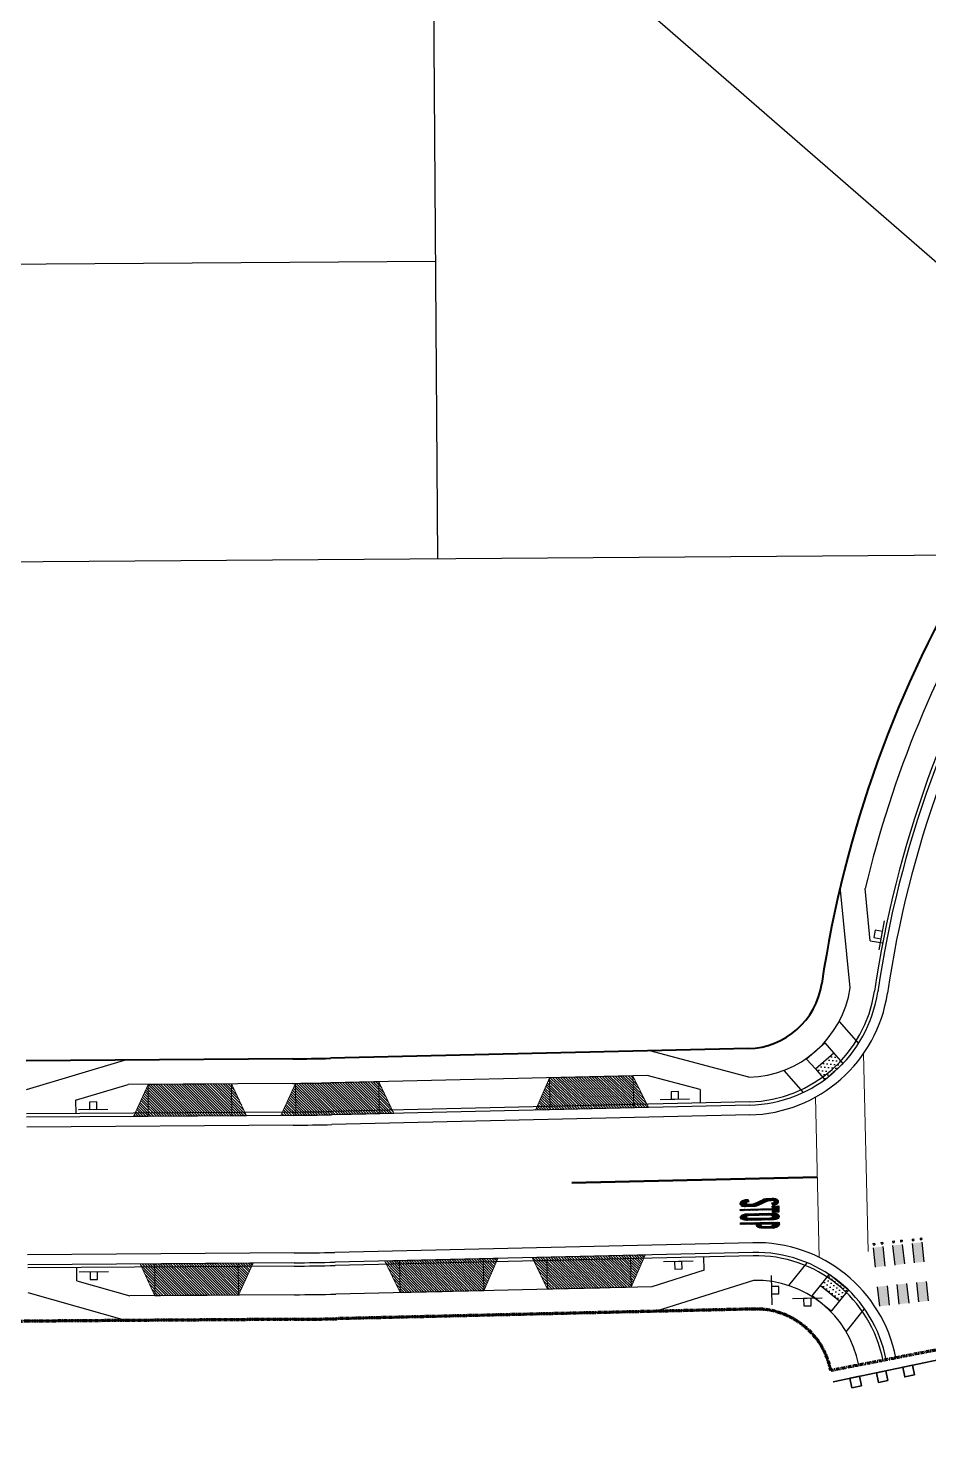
# Model space of a CAD drawing. Header units: feet. Extents: x 627 to 1424, y 217 to 1375.
# Drawn here: x 805.1 to 988.4, y 220.6 to 506.2 of the extents above; entities that cross this region are included whole.
import ezdxf
from ezdxf.enums import TextEntityAlignment as Align

# ---------------------------------------------------------------- set-up
doc = ezdxf.new("R2010")
doc.units = ezdxf.units.FT
doc.header["$MEASUREMENT"] = 0
doc.linetypes.add('PHANTOM2', pattern=[1.25, 0.625, -0.125, 0.125, -0.125, 0.125, -0.125])
for name, color, linetype, lineweight in [('C-ROAD-BARR', 7, 'Continuous', 35), ('C-ROAD-DRWY', 1, 'Continuous', 18), ('C-ROAD-DRWY-PATT', 254, 'Continuous', 25), ('C-ROAD-RAMP', 2, 'Continuous', 25), ('C-ROAD-SIGN', 2, 'Continuous', 25), ('C-ROAD-STRP-34XW', 2, 'Continuous', 25), ('C-ROAD-STRP-D35', 4, 'Continuous', 50), ('C-ROAD-STRP-MRKG', 2, 'Continuous', 25), ('C-ROAD-STRP-XWLK', 1, 'Continuous', 18), ('V-BNDY-PHAS-LINE', 171, 'PHANTOM2', 100), ('V-PROP-LINE', 3, 'Continuous', 30), ('V-ROAD-ROW', 4, 'Continuous', 40), ('V-ROAD-SWLK', 6, 'Continuous', 25)]:
    doc.layers.add(name, color=color, linetype=linetype, lineweight=lineweight)
for name, color, linetype in [('V-ROAD-CURB-FOC', 103, 'Continuous'), ('V-ROAD-CURB-LIP', 1, 'Continuous'), ('V-ROAD-CURB-TBC', 2, 'Continuous')]:
    doc.layers.add(name, color=color, linetype=linetype)
pattern_1 = [(134.9115799682923, (-6687747.274623233, -2007626.338366726), (-0.2655739352106942, -0.264755519180821), [])]
pattern_2 = [(316.3281887492574, (957.8807212058455, 265.1390015773941), (0.08631582967636342, 0.09041337040106966), [])]

# ---------------------------------------------------------------- blocks, each defined once
blk = doc.blocks.new('SIGN')
blk.add_line((3.000000000000157, -3.916090494788434e-16), (-3.000000000000157, 3.916090494788434e-16))
blk.add_lwpolyline([(0.7499999999999332, 1.495601614571014e-13), (-0.750000000000123, -7.659630427873607e-14), (-0.7500000000002826, -1.500000000000116), (0.7499999999999637, -1.499999999999962)], close=True)
at = {"flags": 1}
blk.add_attdef('CODE', text='', height=0.2, dxfattribs=at).set_placement((-7.965850201685498e-14, -0.7500000000000193), align=Align.MIDDLE_CENTER)

msp = doc.modelspace()

# ---------------------------------------------------------------- hatches: boundary and pattern name
at = {"layer": 'C-ROAD-DRWY-PATT'}
h = msp.add_hatch(dxfattribs=at)
h.set_pattern_fill('ANSI31', color=256, scale=3, angle=89.91157996829224, style=0)
h.set_pattern_definition(pattern_1)
h.paths.add_polyline_path([(846.5135312667117, 291.4293692973442), (849.5589772323146, 284.9505279860459, 2.327850903454041e-05), (826.5595412217081, 284.7894591300283), (829.513948126696, 291.3103184024803, 1.138968355150182e-06)])
h = msp.add_hatch(dxfattribs=at)
h.set_pattern_fill('ANSI31', color=256, scale=3, angle=-88.76023128890758, style=0)
h.set_pattern_definition([(316.2397687110924, (905.3191248448566, 287.5270526134409), (0.2593657638962325, 0.2708401752298279), [])])
h.paths.add_polyline_path([(911.2016169885173, 292.6647784381639), (908.3530879691243, 286.0969775654376, -2.32785090345816e-05), (931.3469084780663, 286.6300989477895), (928.1970495395362, 293.0588246751577, -1.138968355134304e-06)])
h = msp.add_hatch(dxfattribs=at)
h.set_pattern_fill('ANSI31', color=256, scale=3, angle=89.91157996829224, style=0)
h.set_pattern_definition(pattern_1)
h.paths.add_polyline_path([(850.8731263242662, 254.9589955336414), (847.918719412759, 248.4381362597924, 1.138968355184871e-06), (830.9191362727433, 248.3190853677224), (827.8736903136596, 254.7979266776238, 2.327850903457964e-05)])
h = msp.add_hatch(dxfattribs=at)
h.set_pattern_fill('ANSI31', color=256, scale=3, angle=88.98463649067517, style=0)
h.set_pattern_definition([(133.9846364906752, (-6687747.298824319, -2007626.330081673), (-0.2698222660599213, -0.2604245471116137), [])])
h.paths.add_polyline_path([(900.6820970708504, 255.9110600489657), (897.8335680514574, 249.3432591762394, 1.138968355107443e-06), (880.8381355013698, 248.9492129380815), (877.6882765619084, 255.3779386661481, 2.3278509034539e-05)])
h = msp.add_hatch(dxfattribs=at)
h.set_pattern_fill('ANSI31', color=256, scale=3, angle=-88.76023128890758, style=0)
h.set_pattern_definition([(316.2397687110924, (904.6462532319129, 257.503389430698), (0.2593657638962325, 0.2708401752298279), [])])
h.paths.add_polyline_path([(907.6802163561806, 256.0733143826947), (910.83007530123, 249.6445886541624, -1.138968355127097e-06), (927.8255078513175, 250.0386348939501), (930.6740368651226, 256.6064357650466, -2.32785090346042e-05)])
at = {"layer": 'C-ROAD-RAMP'}
h = msp.add_hatch(dxfattribs=at)
h.set_pattern_fill('DOTS', color=256, scale=12, angle=354.2765496484075, style=0)
h.set_pattern_definition([(354.2765496484075, (-6687746.275988211, -2007619.86327691), (0.4479258163499458, 0.7088635009980657), [0, -0.7499999999999998])])
edge = h.paths.add_edge_path()
edge.add_line((965.3127253130078, 294.4616348105483), (967.2580866580829, 292.2606995068491))
edge.add_arc((1344.092728978954, -130.3060771343298), 566.186390134062, 131.2198119222041, 131.7257934032182, ccw=False)
edge.add_line((971.0044375099242, 295.5720217884518), (969.0590761685744, 297.7729570954107))
edge.add_line((969.0590761685744, 297.7729570954107), (965.3127253130078, 294.4616348105483))
h = msp.add_hatch(dxfattribs=at)
h.set_pattern_fill('DOTS', color=256, scale=12, angle=501.1835748311526, style=0)
h.set_pattern_definition([(141.1835748311526, (950.1044697770849, 226.2265571230091), (-0.7623047641147751, -0.3493085263888027), [0, -0.7499999999999998])])
edge = h.paths.add_edge_path()
edge.add_line((966.3345628501847, 250.389215893345), (968.1758294235915, 252.6779457551893))
edge.add_arc((1325.021295695566, 692.2554037463851), 566.1863901340619, 230.9305840811253, 231.4365655621394)
edge.add_line((972.0716209309176, 249.5438097524457), (970.2303543621674, 247.2550798878074))
edge.add_line((970.2303543621674, 247.2550798878074), (966.3345628501847, 250.389215893345))
at = {"layer": 'C-ROAD-STRP-34XW'}
h = msp.add_hatch(color=256, dxfattribs=at)
h.dxf.hatch_style = 1
h.paths.add_polyline_path([(977.550746020861, 254.122652866412), (979.5385166499764, 254.343538887566), (979.1062180809677, 258.3201214380097), (977.1184474537149, 258.0992354180198)])
h = msp.add_hatch(color=256, dxfattribs=at)
h.dxf.hatch_style = 1
h.paths.add_polyline_path([(981.5262872781605, 254.56442490872), (983.5140579063445, 254.7853109296411), (983.0817593382671, 258.7618934800848), (981.0939887100831, 258.5410074591637)])
h = msp.add_hatch(color=256, dxfattribs=at)
h.dxf.hatch_style = 1
h.paths.add_polyline_path([(985.5018285354599, 255.0061969498638), (987.489599163644, 255.227082970785), (987.0573005955666, 259.2036655214615), (985.0695299673826, 258.9827795003075)])
h = msp.add_hatch(color=256, dxfattribs=at)
h.dxf.hatch_style = 1
h.paths.add_polyline_path([(978.4153431514278, 246.1694877655245), (980.4031137814745, 246.3903737866785), (979.9708152133971, 250.3669563371222), (977.9830445852131, 250.1460703162011)])
h = msp.add_hatch(color=256, dxfattribs=at)
h.dxf.hatch_style = 1
h.paths.add_polyline_path([(982.3908844087273, 246.6112598078325), (984.37865503598, 246.8321458278224), (983.9463564706966, 250.8087283782661), (981.9585858415812, 250.5878423582762)])
h = msp.add_hatch(color=256, dxfattribs=at)
h.dxf.hatch_style = 1
h.paths.add_polyline_path([(986.3664256660268, 247.0530318499077), (988.3541962932795, 247.2739178698976), (987.9218977270648, 251.2505004203413), (985.9341270988807, 251.0296143994201)])
at = {"layer": 'C-ROAD-STRP-MRKG'}
h = msp.add_hatch(dxfattribs=at)
h.set_pattern_fill('ANSI31', color=256, angle=-88.67181125074258, style=0)
h.set_pattern_definition(pattern_2)
edge = h.paths.add_edge_path()
edge.add_arc((952.1193338625917, 268.8891216918717), 2.000000000420296, 271.3281887435714, 295.12345610390014, ccw=False)
edge.add_line((952.1656922437251, 266.889659038512), (951.6578389611095, 266.8778842466418))
edge.add_arc((951.5938133145752, 267.2204047885135), 0.348453160436602, 219.9640752113778, 280.58782485023175, ccw=False)
edge.add_arc((951.5483146952841, 267.1822754930955), 0.2890901456338474, 142.6923036400238, 219.9640738058461, ccw=False)
edge.add_arc((952.0563993261761, 265.6456697660714), 1.864139092478288, 96.4750240976391, 113.322517375324, ccw=False)
edge.add_line((951.846180186607, 267.4979177163914), (951.6259698681533, 267.8214083507191))
edge.add_line((951.6259698681533, 267.8214083507191), (951.2061975477263, 267.8116757532116))
edge.add_arc((951.1515130609919, 266.4188970168705), 1.393851857800277, 87.75155831507654, 121.9232405255038)
edge.add_arc((950.7492188956393, 266.8018425865091), 0.86730158883093, 112.7038380166834, 148.6477051170478)
edge.add_arc((950.2738925484666, 267.0914400854901), 0.3107031269819983, 148.6477053290817, 217.2771206257101)
edge.add_arc((951.8444050991503, 268.346251315064), 2.320867763323598, 218.4438991669613, 226.4346215775529)
edge.add_arc((950.9569323293753, 268.0037225635474), 1.516671514737056, 242.0003005724931, 274.9692702340391)
edge.add_line((951.0883085932583, 266.4927517627366), (952.9565246384591, 266.5360671363305))
edge.add_arc((952.9101662573257, 268.5355297896901), 2.000000000420294, 271.3281887435714, 295.1234561039002)
edge.add_line((953.759306486696, 266.724739665864), (955.495041904971, 267.5386842263397))
edge.add_arc((956.3441821343413, 265.7278941025136), 2.000000000420296, 91.32818874357139, 115.1234561039002, ccw=False)
edge.add_line((956.2978237532079, 267.7273567558732), (956.5911036254838, 267.7341565729585))
edge.add_arc((956.5982163142393, 267.4273823737453), 0.3068566434741472, -45.46197930338673, 91.3281887699452, ccw=False)
edge.add_arc((956.4560358039546, 267.9024734145888), 0.780458594777964, 265.14365999209656, 297.2543544894574, ccw=False)
edge.add_line((956.3899639956653, 267.1248165916186), (956.6325806891546, 266.758514078334))
edge.add_arc((956.3481755918815, 269.3558959553106), 2.612906212285748, 276.2488124200831, 294.5558326161182)
edge.add_arc((957.0667674434088, 267.7368734250987), 0.8419008428154324, 295.8648499207608, 331.7394864255568)
edge.add_arc((957.5374635428997, 267.483847974088), 0.3075070770068393, 331.7394856410558, 409.9719716872074)
edge.add_arc((957.0799688830376, 267.165295597797), 0.8580901803321722, 40.21388714001765, 78.44986658607651)
edge.add_arc((956.7138028279139, 266.2416249828517), 1.844579055839199, 73.04304263798927, 96.76693666346577)
edge.add_line((956.4964543366805, 268.0733540912624), (955.4384870165959, 268.0488246746827))
edge.add_arc((955.4848453977293, 266.0493620213231), 2.000000000420294, 91.32818874357136, 115.1234561039002)
edge.add_line((954.635705168359, 267.8601521451492), (952.968474091962, 267.0783315680455))
h = msp.add_hatch(dxfattribs=at)
h.set_pattern_fill('ANSI31', color=256, angle=-88.67181125074258, style=0)
h.set_pattern_definition(pattern_2)
h.paths.add_polyline_path([(949.9913714434952, 265.8823451763019), (956.5596062578261, 266.0346324588172), (956.5475568603724, 266.5543296555988), (957.8472075853497, 266.5844626033213), (957.8762432867661, 265.3321367194876), (956.5765925617889, 265.3020037717652), (956.5652544135228, 265.7910243978258), (949.9970195982605, 265.6387371153105)])
h = msp.add_hatch(dxfattribs=at)
h.set_pattern_fill('ANSI31', color=256, angle=-88.67181125074258, style=0)
h.set_pattern_definition(pattern_2)
edge = h.paths.add_edge_path(flags=16)
edge.add_line((951.6866749413311, 264.6469867206179), (956.0482747387141, 264.7481122436002))
edge.add_arc((956.086665059008, 263.0923164188741), 1.656240812766221, 87.59363112537568, 91.32818870476751, ccw=False)
edge.add_arc((956.1326614098272, 264.1868481127469), 0.5607430751233752, 52.18810323861902, 87.59363121154342, ccw=False)
edge.add_arc((956.3225967078242, 264.4316062681659), 0.250933501240699, -49.53172572272388, 52.18810317254707, ccw=False)
edge.add_arc((956.106731008666, 264.68463610189), 0.5835325042872257, 265.7255796837681, 310.468274265339, ccw=False)
edge.add_line((956.0632382733747, 264.1027266883757), (951.7016384769231, 264.0016011651605))
edge.add_arc((951.7068801495666, 264.4061326346448), 0.4045654272614477, 192.953145076702, 269.2576376950157, ccw=False)
edge.add_arc((951.721909786664, 264.230439363836), 0.4180349205122031, 94.83501703986087, 168.2669552383203, ccw=False)
edge = h.paths.add_edge_path()
edge.add_arc((950.7734888197571, 264.0215825806905), 0.7905151934079381, 109.26859441399131, 160.4838147584872, ccw=False)
edge.add_arc((951.5190571067128, 262.6519633653215), 2.343019433837987, 96.55756596528641, 115.4387872694301, ccw=False)
edge.add_line((951.2514809751883, 264.9796538690571), (956.5986183034256, 265.1036294936202))
edge.add_arc((956.8418154351539, 262.8259606943187), 2.290615638685918, 83.36660592067562, 96.09464156329568, ccw=False)
edge.add_arc((956.8608864672037, 263.3974981810294), 1.721345149820329, 58.96184713297151, 81.79938319553901, ccw=False)
edge.add_arc((957.3537071572788, 264.4060349937426), 0.6109739749384548, 5.971961595319783, 49.75553111141801, ccw=False)
edge.add_arc((957.3525335580742, 264.5044108586491), 0.6098260407924818, 312.85750097303224, 356.72776131636084, ccw=False)
edge.add_arc((956.812381308817, 265.4895507956579), 1.721345259643984, 280.8569950337734, 303.6945296161376, ccw=False)
edge.add_arc((956.7668423839706, 266.0595900574896), 2.290615528082391, 266.56173561673853, 279.2897718712796, ccw=False)
edge.add_line((956.6294672433287, 263.7730976415332), (951.2823299141601, 263.6491220169701))
edge.add_arc((951.4417395539436, 265.9867123815267), 2.34301945056455, 247.2175903165803, 266.0988114609999, ccw=False)
edge.add_arc((950.7287037371257, 264.5336727508826), 0.7333776855276275, 216.0096035727004, 254.6401375052869, ccw=False)
edge.add_arc((950.3555959949206, 264.3540613728765), 0.3342755905542846, 191.8054054438792, 228.8111161083653, ccw=False)
h = msp.add_hatch(dxfattribs=at)
h.set_pattern_fill('ANSI31', color=256, angle=-88.67181125074258, style=0)
h.set_pattern_definition(pattern_2)
edge = h.paths.add_edge_path(flags=16)
edge.add_arc((956.0852512954634, 262.906212000834), 0.5584171613575271, -89.3919466407022, 7.386248464210098, ccw=False)
edge.add_line((956.0911774048582, 262.3478262852877), (954.6681811744347, 262.3148335202131))
edge.add_arc((954.8519127275298, 262.9435327481654), 0.6549961853556896, 181.937488821442, 253.7094845840403, ccw=False)
edge.add_line((954.1972909979522, 262.9213879068848), (956.6390347369015, 262.9780007610098))
edge = h.paths.add_edge_path()
edge.add_line((950.0553838694468, 263.1214538181666), (957.9760616468266, 263.3050980588887))
edge.add_line((957.9760616468266, 263.3050980588887), (957.9799944357947, 263.1354746681172))
edge.add_arc((957.3755039557501, 262.9941733403383), 0.6207856358652252, -33.11062933913058, 13.15681161815462, ccw=False)
edge.add_arc((956.9681698137094, 263.1779773439026), 1.06458950094021, 291.24272683811455, 330.5813578228836, ccw=False)
edge.add_arc((956.7806360464522, 263.817703801194), 1.729735420549549, 270.81058769793674, 289.35451699570115, ccw=False)
edge.add_line((956.8051065308973, 262.0881414806936), (954.6003879206255, 262.0370241536293))
edge.add_arc((954.5381962419722, 264.719385713518), 2.683082433109721, 256.8818484721333, 271.32818873595096, ccw=False)
edge.add_arc((954.1031839505607, 262.8527108385542), 0.7663897653875451, 176.3520513356846, 256.8818485158424, ccw=False)
edge.add_line((953.3383470196277, 262.901472930098), (950.0622453317046, 262.8255151365884))
edge.add_line((950.0622453317046, 262.8255151365884), (950.0553838694468, 263.1214538181666))

# ---------------------------------------------------------------- linework, layer by layer
at = {"layer": 'C-ROAD-BARR'}
msp.add_line((968.9183431062847, 230.8306993287988), (994.8671711347997, 236.205936472863), dxfattribs=at)
for points in [[(974.7094097658992, 229.9878453982528), (974.3037271145731, 231.9462686381303), (972.3453038753942, 231.5405859872699), (972.7509865257889, 229.5821627471596)], [(980.0950736757368, 231.1034726882353), (979.6893910244107, 233.0618959281128), (977.7309677852318, 232.6562132772524), (978.1366504356265, 230.6977900373749)], [(985.4807375855744, 232.2190999782179), (985.0750549342483, 234.1775232180953), (983.1166316950694, 233.7718405672349), (983.5223143454641, 231.8134173273575)]]:
    msp.add_lwpolyline(points, close=True, dxfattribs=at)
at = {"layer": 'C-ROAD-DRWY'}
for p, q in [((846.5135312657803, 291.4293692966457), (846.5590507965535, 284.929519004887)), ((856.5588055923581, 284.9995489444118), (859.5132125001401, 291.5204082201235)), ((859.5132125010714, 291.5204082191922), (859.5587320281193, 285.0205579274334)), ((876.5076736090705, 291.86037511006), (876.5567313646898, 285.3497991601471)), ((876.5076736090705, 291.8603751102928), (879.5520141199231, 285.429212576244)), ((911.2016169894487, 292.6647784367669), (911.3522819485515, 286.1665151370689)), ((928.1970495395362, 293.058824676089), (928.3477144986391, 286.5605613761581)), ((829.5139481276274, 291.3103184031788), (829.5594676574692, 284.8104681111872)), ((830.9191362736747, 248.3190853670239), (830.8736167494208, 254.8189356587827)), ((847.9187194118276, 248.4381362604909), (847.873199888505, 254.9379865524825)), ((880.8381355004385, 248.9492129380815), (880.6874705413356, 255.4474762380123)), ((897.8335680505261, 249.3432591774035), (897.6829030914232, 255.8415224771015)), ((910.8300753021613, 249.644588654628), (910.6794103356078, 256.142851954326)), ((927.8255078522488, 250.0386348937172), (927.6748428856954, 256.5368981934153))]:
    msp.add_line(p, q, dxfattribs=at)
at = {"layer": 'C-ROAD-DRWY', "flags": 128}
for points in [[(846.5135312667117, 291.4293692973442, -1.13896835513624e-06), (829.5139481276274, 291.3103184034117), (826.5595412217081, 284.7894591300283, -2.327850903454105e-05), (849.5589772323146, 284.9505279860459), (846.5135312657803, 291.4293692973442)], [(911.2016169885173, 292.6647784374654, 1.13896835513624e-06), (928.1970495386049, 293.0588246763218), (931.3469084780663, 286.6300989477895, 2.327850903454105e-05), (908.3530879691243, 286.0969775654376), (911.2016169885173, 292.6647784374654)], [(847.918719412759, 248.4381362597924, 1.13896835513624e-06), (830.9191362736747, 248.3190853667911), (827.8736903136596, 254.7979266776238, 2.327850903454105e-05), (850.8731263242662, 254.9589955336414), (847.918719412759, 248.4381362597924)], [(897.8335680514574, 249.343259176705, 1.13896835513624e-06), (880.8381355013698, 248.9492129378486), (877.6882765619084, 255.3779386663809, 2.327850903454105e-05), (900.6820970708504, 255.9110600487329), (897.8335680514574, 249.343259176705)], [(910.83007530123, 249.6445886539295, -1.13896835513624e-06), (927.8255078522488, 250.0386348934844), (930.6740368651226, 256.6064357650466, -2.327850903454105e-05), (907.6802163561806, 256.0733143826947), (910.83007530123, 249.6445886539295)]]:
    msp.add_lwpolyline(points, format="xyb", dxfattribs=at)
at = {"layer": 'C-ROAD-DRWY'}
for centre, radius, start, end in [((841.2976458929479, 1627.025112822652), 1335.628924096176, 270.7814351660519, 271.5106139763774), ((844.1701447954401, 1563.420958143892), 1278.481434521416, 270.5552126754586, 271.585858482406)]:
    msp.add_arc(centre, radius, start, end, dxfattribs=at)
at = {"layer": 'C-ROAD-DRWY-PATT'}
for p, q in [((859.6475068824366, 291.52224667673), (866.1121348375455, 285.127827641787)), ((860.1733472784981, 291.5295752864331), (866.6361816124991, 285.1369303921238)), ((860.6989813446999, 291.5371079850011), (867.1600150037557, 285.1462442094926)), ((861.2244093185291, 291.5448445363436), (867.6836352655664, 285.1557688415051)), ((861.7496314411983, 291.5527847043704), (868.2070426521823, 285.1655040357728)), ((862.2746479501948, 291.560928253457), (868.7302374215797, 285.1754495399073)), ((862.7994590811431, 291.569274948677), (869.2532198242843, 285.1856051033828)), ((863.3240650743246, 291.5778245553374), (869.7759901154786, 285.1959704747424)), ((863.8484661635011, 291.586576839909), (870.2985485466197, 285.2065454050899)), ((864.3726625852287, 291.5955315690953), (870.8208953710273, 285.2173296441324)), ((864.8966545751318, 291.6046885100659), (871.3430308392271, 285.2283229436725)), ((865.4204423679039, 291.6140474302229), (871.8649552026764, 285.23952505528)), ((865.9440261982381, 291.6236080981325), (872.386668712832, 285.2509357312229)), ((866.4674062980339, 291.6333702828269), (872.9081716164947, 285.2625547249336)), ((866.9905829038471, 291.6433337533381), (873.4294641660526, 285.2743817896117)), ((867.5135562447831, 291.6534982798621), (873.9505466073751, 285.2864166798536)), ((868.0363265555352, 291.6638636325952), (874.4714191900566, 285.2986591497902)), ((868.5588940652087, 291.6744295821991), (874.9920821599662, 285.3111089551821)), ((869.0812590066344, 291.6851959007327), (875.5125357648358, 285.3237658520229)), ((869.6034216107801, 291.6961623600218), (876.0327802523971, 285.3366295967717)), ((870.1253821048886, 291.7073287325911), (876.552815864794, 285.349699946586)), ((870.6471407227218, 291.7186947914306), (877.0726428497583, 285.3629766588565)), ((871.1686976887286, 291.7302603097633), (877.5922614494339, 285.3764594919048)), ((871.6900532329455, 291.7420250624418), (878.1116719096899, 285.3901482049841)), ((872.2112075854093, 291.7539888236206), (878.6308744736016, 285.4040425571147)), ((872.7321609705687, 291.7661513683852), (879.1498693814501, 285.4181423082482)), ((873.2529136165977, 291.7785124725197), (879.4464283837005, 285.652262208052)), ((873.7734657488763, 291.7910719118081), (878.9768914980814, 286.6441578301601)), ((874.2938175946474, 291.8038294634316), (878.5073546133935, 287.6360534518026)), ((874.8139693783596, 291.8167849043384), (878.0378177277744, 288.6279490741435)), ((875.3339213235304, 291.8299380121753), (877.5682808421552, 289.619844695786)), ((875.8536736574024, 291.8432885652874), (877.0987439574674, 290.611740318127)), ((876.3732266006991, 291.85683634202), (876.6292070718482, 291.6036359395366)), ((858.235176410526, 288.6995735331438), (861.9120478760451, 285.062634632457)), ((858.4001977238804, 289.0638025603257), (862.4378110151738, 285.0700396606699)), ((858.5652190353721, 289.4280315877404), (862.9633586984128, 285.0776578027289)), ((858.7302403477952, 289.7922606146894), (863.4886911902577, 285.0854888006579)), ((858.8952616592869, 290.1564896418713), (864.0138087486848, 285.0935323969461)), ((859.06028297171, 290.5207186690532), (864.5387116344646, 285.1017883350141)), ((859.225304284133, 290.8849476960022), (865.0634001055732, 285.1102563587483)), ((859.3903255956247, 291.2491767229512), (865.5878744199872, 285.1189362125006)), ((856.9150059139356, 285.7857413161546), (857.6981549300253, 285.0110976696014)), ((857.0800272263587, 286.1499703435693), (858.2256511645392, 285.0167884242255)), ((857.2450485387817, 286.5141993707512), (858.752929834649, 285.0226943793241)), ((857.4100698502734, 286.8784283974674), (859.2799912076443, 285.0288152715657)), ((857.5750911626965, 287.2426574248821), (859.8068355489522, 285.0351508390158)), ((857.7401124741882, 287.6068864520639), (860.3334631221369, 285.0417008197401)), ((857.9051337875426, 287.971115479013), (860.8598741935566, 285.0484649525024)), ((858.0701550990343, 288.3353445064276), (861.3860690239817, 285.0554429767653)), ((856.5849632900208, 285.0572832622565), (856.6425087051466, 285.0003628174309)), ((856.7499846024439, 285.4215122892056), (857.1704408666119, 285.005622379249))]:
    msp.add_line(p, q, dxfattribs=at)
at = {"layer": 'C-ROAD-RAMP'}
for p, q in [((970.1351415105164, 304.1053765590768), (974.0885145394132, 299.6326248438563)), ((967.2908300673589, 299.7735084509477), (963.5444792127237, 296.4621861658525)), ((969.0590761685744, 297.7729570954107), (967.2908300673589, 299.7735084509477)), ((971.0008371211588, 295.5760951817501), (969.0590761685744, 297.7729570954107)), ((963.5444792127237, 296.4621861663181), (965.3127253130078, 294.4616348105483)), ((965.3127253130078, 294.4616348105483), (967.2544862702489, 292.2647729001474)), ((958.8960889456794, 294.1714097065851), (962.8494619736448, 289.6986579913646)), ((959.9113707263023, 250.3817441829015), (963.6532018389553, 255.0329124368727)), ((966.3345628501847, 250.389215893345), (968.1724216891453, 252.6737098754384)), ((964.6609342228621, 248.30886322679), (966.3345628501847, 250.389215893345)), ((972.0682131974027, 249.5395738729276), (970.2303543621674, 247.2550798878074)), ((968.5567257329822, 245.1747272214852), (964.6609342219308, 248.3088632272556)), ((970.2303543621674, 247.2550798878074), (968.5567257329822, 245.1747272214852)), ((971.598745261319, 240.9793361683842), (975.3405763749033, 245.6305044221226))]:
    msp.add_line(p, q, dxfattribs=at)
at = {"layer": 'C-ROAD-RAMP', "flags": 128}
for points in [[(965.3127253130078, 294.4616348105483), (969.0590761685744, 297.7729570954107)], [(967.2544862665236, 292.2647728968877), (971.0008371211588, 295.5760951817501)], [(968.1724216844887, 252.6737098784652), (972.0682131974027, 249.5395738729276)], [(966.3345628501847, 250.389215893345), (970.2303543621674, 247.2550798878074)]]:
    msp.add_lwpolyline(points, dxfattribs=at)
at = {"layer": 'C-ROAD-STRP-34XW'}
for p, q in [((986.6119291633368, 260.0585872866213), (986.933232890442, 260.0981396913994)), ((986.6119291633368, 260.0585872866213), (986.6514815688133, 259.7372835618444)), ((986.933232890442, 260.0981396913994), (986.9727852921933, 259.7768359656911)), ((977.0436565792188, 258.9759675308596), (977.3649603025988, 259.0155199347064)), ((977.0436565792188, 258.9759675308596), (977.0832089828327, 258.6546638051514)), ((977.0832089828327, 258.6546638051514), (977.4045127090067, 258.6942162099294)), ((977.550746020861, 254.122652866412), (977.1189624555409, 258.0944980664644)), ((977.3649603025988, 259.0155199347064), (977.4045127090067, 258.6942162099294)), ((978.6608466496691, 259.1750432034023), (978.982150375843, 259.2145956079476)), ((978.6608466496691, 259.1750432034023), (978.7003990551457, 258.8537394786254)), ((978.7003990551457, 258.8537394786254), (979.0217027785257, 258.8932918824721)), ((978.982150375843, 259.2145956079476), (979.0217027785257, 258.8932918824721)), ((979.5385166499764, 254.343538887566), (979.1072480864823, 258.3106467362959)), ((981.0191978365183, 259.4177395729348), (981.3405015608296, 259.4572919767816)), ((981.0191978365183, 259.4177395729348), (981.0587502401322, 259.0964358472265)), ((981.0587502401322, 259.0964358472265), (981.3800539653748, 259.1359882520046)), ((981.5262872781605, 254.56442490872), (981.0945037128404, 258.5362701078411)), ((981.3405015608296, 259.4572919767816), (981.3800539653748, 259.1359882520046)), ((982.6363879060373, 259.6168152454775), (982.9576916331425, 259.6563676490914)), ((982.6363879060373, 259.6168152454775), (982.6759403115138, 259.2955115197692)), ((982.6759403115138, 259.2955115197692), (982.9972440358251, 259.3350639245473)), ((982.9576916331425, 259.6563676490914), (982.9972440358251, 259.3350639245473)), ((983.5140579063445, 254.7853109296411), (983.0827893437818, 258.7524187783711)), ((984.9947390928864, 259.8595116140787), (985.3160428181291, 259.8990640188567)), ((984.9947390928864, 259.8595116140787), (985.0342914974317, 259.5382078883704)), ((985.0342914974317, 259.5382078883704), (985.3555952226743, 259.5777602931485)), ((985.5018285354599, 255.0061969498638), (985.0700449701399, 258.9780421499163)), ((985.3160428181291, 259.8990640188567), (985.3555952226743, 259.5777602931485)), ((986.6514815688133, 259.7372835618444), (986.9727852921933, 259.7768359656911)), ((987.489599163644, 255.227082970785), (987.0583306010813, 259.1941908195149)), ((978.4153431514278, 246.1694877655245), (977.983559587039, 250.141332965577)), ((980.4031137814745, 246.3903737866785), (979.9718452179804, 250.3574816354085)), ((982.3908844087273, 246.6112598078325), (981.9591008443385, 250.5831050069537)), ((984.37865503598, 246.8321458278224), (983.9473864752799, 250.7992536774836)), ((986.3664256660268, 247.0530318499077), (985.934642101638, 251.0248770490289)), ((988.3541962932795, 247.2739178698976), (987.9229277325794, 251.2410257186275))]:
    msp.add_line(p, q, dxfattribs=at)
at = {"layer": 'C-ROAD-STRP-D35'}
msp.add_line((965.7139913216233, 272.4228830060456), (915.727424996905, 271.263923476683), dxfattribs=at)
at = {"layer": 'C-ROAD-STRP-MRKG'}
msp.add_line((956.6173209277913, 266.7815532556269), (956.6405741991475, 266.759353823727), dxfattribs=at)
for points in [[(952.968474091962, 267.0783315680455, -0.1042011367982836), (952.1656922437251, 266.889659038512), (951.6578389611095, 266.8778842466418, -0.2708683532939404), (951.3267423221841, 266.9965908254962, -0.3505466189921832), (951.3183746850118, 267.3574916566722, -0.07364375881681705), (951.846180186607, 267.4979177163914), (951.6259698681533, 267.8214083507191), (951.2061975477263, 267.8116757532116, 0.1502169239107168), (950.414468375966, 267.601938915439, 0.1581333799567039), (950.008556955494, 267.2530985409394, 0.3087362589923668), (950.0266612851992, 266.9032563040964, 0.03488023906345211), (950.2449052082375, 266.6645773651544, 0.1448548603939007), (951.0883085932583, 266.4927517627366), (952.9565246384591, 266.5360671363305, 0.1042011367982837), (953.759306486696, 266.724739665864), (955.495041904971, 267.5386842263397, -0.104201136798284), (956.2978237532079, 267.7273567558732), (956.5911036254838, 267.7341565729585, -0.679536586650057), (956.8134401673451, 267.2086595064029, -0.1410334040393221), (956.3899639956653, 267.1248165916186), (956.6325806891546, 266.758514078334, 0.08004977568451116), (957.4340465525165, 266.9793095102068, 0.1578237655290514), (957.8083169646561, 267.33824911993, 0.3552606021026102), (957.7352404929698, 267.719315340044, 0.1684012804273499), (957.2517802342772, 268.0060093523934, 0.1038863406671993), (956.4964543366805, 268.0733540912624), (955.4384870165959, 268.0488246746827, 0.1042011367982835), (954.635705168359, 267.8601521451492)], [(950.0553838694468, 263.1214538181666), (957.9760616468266, 263.3050980588887), (957.9799944357947, 263.1354746681172, -0.2046678224725248), (957.8954848004505, 262.6550646161195, -0.173352997046702), (957.3538915896788, 262.1857225797139, -0.08109019709682273), (956.8051065308973, 262.0881414806936), (954.6003879206255, 262.0370241536293, -0.06311766773330416), (953.9292442407459, 262.106320692692, -0.3665903575176971), (953.3383470196277, 262.901472930098), (950.0622453317046, 262.8255151365884)], [(956.6390347369015, 262.9780007610098, -0.4493034663093322), (956.0911774048582, 262.3478262852877), (954.6681811744347, 262.3148335202131, -0.3238201653692414), (954.1972909979522, 262.9213879068848)]]:
    msp.add_lwpolyline(points, format="xyb", close=True, dxfattribs=at)
msp.add_lwpolyline([(949.9913714434952, 265.8823451763019), (956.5596062578261, 266.0346324588172), (956.5475568603724, 266.5543296555988), (957.8472075853497, 266.5844626033213), (957.8762432867661, 265.3321367194876), (956.5765925617889, 265.3020037717652), (956.5652544135228, 265.7910243978258), (949.9970195982605, 265.6387371153105)], close=True, dxfattribs=at)
for points in [[(950.0283909710124, 264.2856724646408, -0.2272642661053071), (950.5126211643219, 264.7678146741819, -0.08257176642449816), (951.2514809751883, 264.9796538690571), (956.5986183034256, 265.1036294936202, -0.05559370007667978), (957.1064184317365, 265.1012420523912, -0.09997868585592663), (957.7484270753339, 264.8723882765044, -0.1934004513035885), (957.961365332827, 264.4696018069517, -0.1937928884629842), (957.7673233998939, 264.0573793305084, -0.09997867933276024), (957.1366110667586, 263.7990169844124, -0.05559370275494008), (956.6294672433287, 263.7730976415332), (951.2823299141601, 263.6491220169701, -0.08257176572281948), (950.5344461621717, 263.8264904376119, -0.1701721862572435), (950.1354609876871, 264.1025047211442, -0.1628859202669711), (950.0283909710124, 264.2856724646408, 0.08467869096432133)], [(951.6866749413311, 264.6469867206179), (956.0482747387141, 264.7481122436002, -0.01629652389554995), (956.1562051679939, 264.7470967073459, -0.1557265837884585), (956.4764367872849, 264.629850693047, -0.4754758089165789), (956.4854592997581, 264.2407047275919, -0.1977454996324074), (956.0632382733747, 264.1027266883757), (951.7016384769231, 264.0016011651605, -0.345814414799718), (951.3126094164327, 264.3154476087075, -0.3318414671278298), (951.6866749413311, 264.6469867206179, -0.4510135132715997)]]:
    msp.add_lwpolyline(points, format="xyb", dxfattribs=at)
at = {"layer": 'C-ROAD-STRP-XWLK'}
for p, q in [((976.0674759987742, 257.2928044989239), (975.1331717064604, 297.5898662330583)), ((966.0920198056847, 256.1183050109539), (965.3359628338367, 288.7274610025343))]:
    msp.add_line(p, q, dxfattribs=at)
at = {"layer": 'V-BNDY-PHAS-LINE'}
msp.add_lwpolyline([(1145.114290758967, 450.4910455814097, 0.3844844770894535), (1020.471164470538, 243.2384857495781), (968.4518124917522, 233.0902336749714, 0.365400068080362), (952.8793283291161, 245.6181841946673), (867.8353981785476, 243.6464049683418, -0.00404457583303598), (859.3186308844015, 243.5178588011768), (805.0879303989932, 243.1380721991882, 0.4142399639420968), (789.69686673861, 227.5285087348893), (789.7433267515153, 220.978673443431), (736.744606343098, 220.6103090036195), (736.6981463301927, 227.1601442950778, 0.4141871612621006), (721.0899898447096, 242.5498206713237), (631.5907870046794, 241.9230428903829), (631.2148542106152, 294.9212591191754), (636.2147284271196, 294.956724778749), (630.5978686390445, 1086.809829601087)], format="xyb", dxfattribs=at)
at = {"layer": 'V-PROP-LINE'}
for p, q in [((895.4661840600893, 540.8368241547141), (1021.51314468123, 431.1121069143992)), ((888.488572687842, 398.2259293766692), (887.623210744001, 520.2228400381282)), ((888.059438355267, 458.7243869171944), (788.0618900768459, 458.0240874800365)), ((998.0456878524274, 398.9931760481559), (788.4910244084895, 397.5256299392786))]:
    msp.add_line(p, q, dxfattribs=at)
at = {"layer": 'V-ROAD-CURB-FOC'}
for p, q in [((951.9173919204623, 287.107034242712), (866.8734617708251, 285.1352550168522)), ((859.0280066188425, 285.0168411685154), (804.7897345814854, 284.637001541676)), ((952.6127676377073, 257.1150944489054), (867.5688374871388, 255.14331522258)), ((859.2380964495242, 255.0175768067129), (805.0073959659785, 254.6377902047243))]:
    msp.add_line(p, q, dxfattribs=at)
for centre, radius, start, end in [((1197.63141034171, 277.7999857368413), 221.9999999986269, 148.7328820582004, 171.6174165505109), ((951.2915537767112, 314.0997800580226), 27, 271.3281887247491, 351.6174165505108), ((855.6315543586388, 770.0049483547918), 485, 270.4012453037963, 271.3281887247491), ((953.2386057823896, 230.1223486342933), 27, 11.03896093320809, 91.32818872474911), ((855.6315543586388, 770.0049483547918), 515, 270.4012453037963, 271.3281887247491)]:
    msp.add_arc(centre, radius, start, end, dxfattribs=at)
at = {"layer": 'V-ROAD-CURB-LIP'}
for p, q in [((859.0420126076788, 283.0168902112637), (804.8113121232018, 282.6371036095079)), ((951.9637503018603, 285.1075715897605), (866.9198201522231, 283.1357923639007)), ((952.5664092572406, 259.1145571020897), (867.5224791057408, 257.1427778755315)), ((859.2240904606879, 257.0175277639646), (804.9933899771422, 256.6377411617432))]:
    msp.add_line(p, q, dxfattribs=at)
for centre, radius, start, end in [((1197.63141034171, 277.7999857368413), 219.9999999986269, 148.7328820582004, 171.6174165505109), ((951.2915537767112, 314.0997800577898), 29, 271.3281887247491, 351.6174165505108), ((855.6315543586388, 770.0049483547918), 487, 270.4012453037963, 271.3281887247491), ((855.6315543586388, 770.0049483547918), 513, 270.4012453037963, 271.3281887247491), ((953.2386057823896, 230.1223486342933), 29, 11.03896093320809, 91.32818872474911)]:
    msp.add_arc(centre, radius, start, end, dxfattribs=at)
at = {"layer": 'V-ROAD-CURB-TBC'}
for p, q in [((859.0233146129176, 285.686824739445), (804.7926141284406, 285.3070381379221)), ((951.9018618641421, 287.7768542317208), (866.8579317135736, 285.8050750053953)), ((859.242788455449, 254.3475932357833), (805.0120879719034, 253.9678066342603)), ((952.6282976949587, 256.4452744598966), (867.5843675443903, 254.4734952340368))]:
    msp.add_line(p, q, dxfattribs=at)
for centre, radius, start, end in [((1197.63141034171, 277.7999857368413), 222.6699999986269, 148.7328820582004, 171.6174165505109), ((951.2915537767112, 314.0997800575569), 26.33, 271.3281887247491, 351.6174165505108), ((855.6315543586388, 770.0049483547918), 484.33, 270.4012453037963, 271.3281887247491), ((855.6315543586388, 770.0049483547918), 515.67, 270.4012453037963, 271.3281887247491), ((953.2386057823896, 230.1223486342933), 26.33, 11.03896093320809, 91.32818872474911)]:
    msp.add_arc(centre, radius, start, end, dxfattribs=at)
at = {"layer": 'V-ROAD-ROW'}
for p, q in [((951.6508312309161, 298.6039444974158), (866.6069010794163, 296.6321652710903)), ((858.9474721839651, 296.5165591740515), (804.7092001456767, 296.136719547445)), ((859.3186308844015, 243.5178588011768), (805.0879303989932, 243.1380721991882)), ((952.8793283291161, 245.6181841946673), (867.8353981785476, 243.6464049683418))]:
    msp.add_line(p, q, dxfattribs=at)
for centre, radius, start, end in [((1197.63141034171, 277.7999857368413), 233.4999999986269, 148.7328820582004, 171.6174165505109), ((951.2915537767112, 314.0997800577898), 15.5, 271.3281887247491, 351.6174165505108), ((855.6315543586388, 770.0049483547918), 473.5, 270.4012453037963, 271.3281887247491), ((855.6315543586388, 770.0049483547918), 526.5, 270.4012453037963, 271.3281887247491), ((953.2386057823896, 230.1223486342933), 15.5, 11.03896093320809, 91.32818872474911)]:
    msp.add_arc(centre, radius, start, end, dxfattribs=at)
at = {"layer": 'V-ROAD-SWLK'}
for p, q in [((972.3936788393185, 310.9902434598189), (970.3905490338802, 331.501391232945)), ((976.4892538478598, 320.4947203325573), (975.4481013920158, 331.1556529523805)), ((976.4892538478598, 320.4947203325573), (979.0203461218625, 320.1217472772114)), ((951.7859659111127, 292.7755108638667), (931.65620470047, 298.1403606866952)), ((804.7575988797471, 290.3069155295379), (824.7162809977308, 296.2768324571662)), ((858.9824871560559, 291.5166817803401), (825.4651723280549, 291.2819544582162)), ((931.0583985941485, 293.1251565723214), (866.7227970324457, 291.6335086387116)), ((941.8418048499152, 290.2512349924073), (931.0583985941485, 293.1251565720886)), ((814.765856414102, 288.0816415913869), (825.4651723280549, 291.2819544582162)), ((941.8418048499152, 290.2512349924073), (941.9045485984534, 287.5450623265933)), ((814.765856414102, 288.0816415913869), (814.7847973629832, 285.3770150560886)), ((942.6937281796709, 253.5073098887224), (942.63098442927, 256.2134825545363)), ((815.0307991644368, 251.3310030156281), (815.0118427593261, 254.0378365777433)), ((942.6937281796709, 253.5073098887224), (932.0551037862897, 250.1367095340975)), ((952.7441936479881, 251.4466178279836), (932.8847017996013, 245.1546003837138)), ((805.0471029439941, 248.9679292403162), (825.0874399757013, 243.2781320861541)), ((815.0307991644368, 251.3310030156281), (825.7663013627753, 248.2830088746268)), ((859.2836159123108, 248.5177361948881), (825.7663013627753, 248.2830088746268)), ((932.0551037862897, 250.1367095340975), (867.7195022255182, 248.6450616007205))]:
    msp.add_line(p, q, dxfattribs=at)
for centre, radius, start, end in [((1197.63141034171, 277.7999857368413), 228.4999999986269, 148.7328820582004, 166.4965440784852), ((951.2915537767112, 314.0997800575569), 21.33, 271.3281887247491, 351.6174165505108), ((855.6315543586388, 770.0049483547918), 478.5, 270.4012453037963, 271.3281887247491), ((953.2386057823896, 230.1223486342933), 21.33, 11.03896093320809, 91.32818872474911), ((855.6315543586388, 770.0049483547918), 521.5, 270.4012453037963, 271.3281887247491)]:
    msp.add_arc(centre, radius, start, end, dxfattribs=at)

# ---------------------------------------------------------------- block references
at = {"layer": 'C-ROAD-SIGN'}
for p, rotation in [((978.8430597577244, 321.6556353750639), 259.4742610115285), ((936.7300041988492, 288.3399909143336), 181.3281887416261), ((818.3184071797878, 286.2390155089088), 180.4012453018781), ((937.4208782836795, 255.2539136479609), 1.328188743301837), ((818.4739405317232, 253.1460914122872), 0.4012453002022766), ((956.3820445500314, 249.440179156838), 91.32818873962363), ((963.6799153452739, 247.7752905825619), 1.328188743301837)]:
    msp.add_blockref('SIGN', p, dxfattribs=dict(at, rotation=rotation))

doc.saveas('drawing.dxf')
